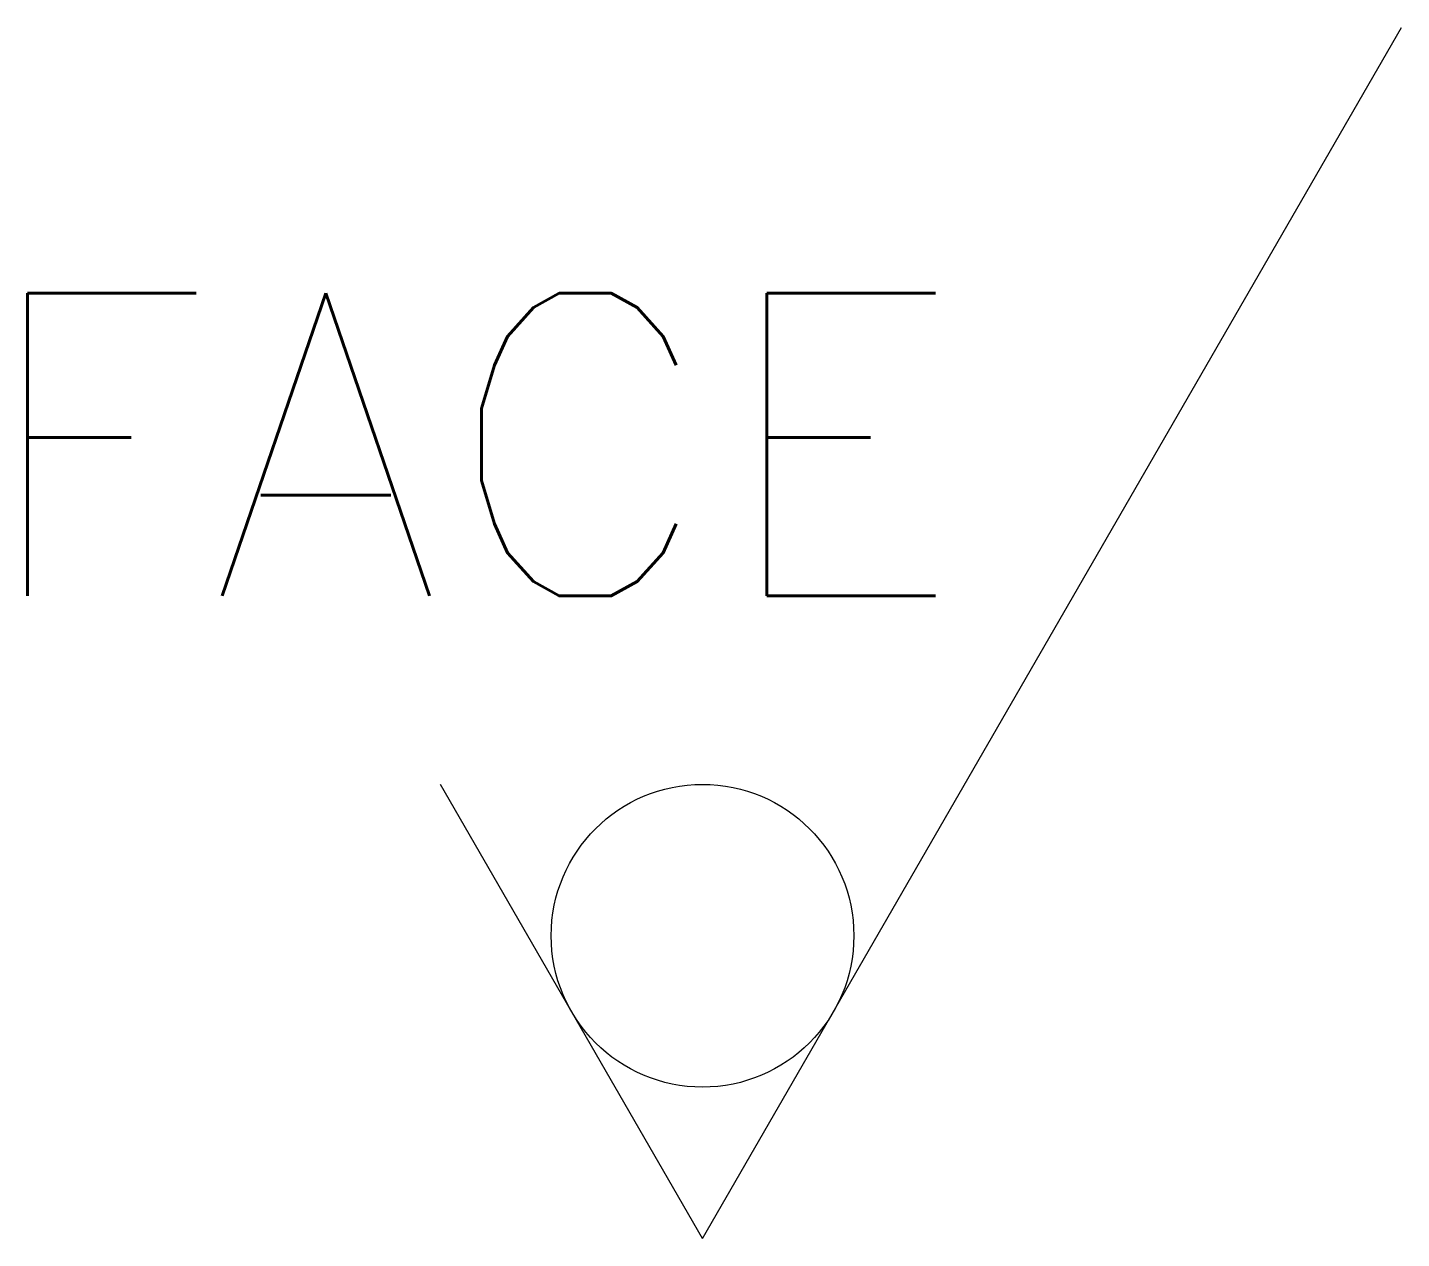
# Model space of a CAD drawing. Extents: x 279.72 to 288.8, y 170.77 to 178.77.
import ezdxf
from ezdxf.enums import TextEntityAlignment as Align

# ---------------------------------------------------------------- set-up
doc = ezdxf.new("R2010")
doc.units = 0
doc.header["$MEASUREMENT"] = 0
doc.layers.add('DIM', color=2, linetype='CONTINUOUS')
doc.styles.add('CHINA', font='romans.shx', dxfattribs={"bigfont": 'chineset.shx'})

msp = doc.modelspace()

# ---------------------------------------------------------------- linework, layer by layer
at = {"layer": 'DIM'}
for q in [(288.801, 178.7724), (282.4502, 173.7724)]:
    msp.add_line((284.1822, 170.7724), q, dxfattribs=at)
msp.add_circle((284.1822, 172.7724), 1, dxfattribs=at)

# ---------------------------------------------------------------- texts
at = {"layer": 'DIM', "style": 'CHINA'}
msp.add_attdef('FACE', text='', height=2, dxfattribs=at).set_placement((285.8932, 174.4173), align=Align.BOTTOM_RIGHT)

doc.saveas('drawing.dxf')
